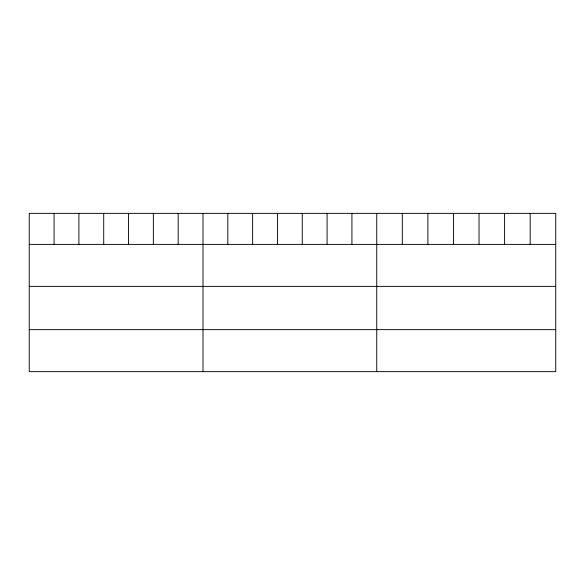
<?xml version="1.0" encoding="UTF-8"?>
<svg xmlns="http://www.w3.org/2000/svg" width="585" height="585" viewBox="0 0 585 585"><rect width="100%" height="100%" fill="white"/><g stroke="black" fill="none" stroke-linecap="round" stroke-linejoin="round"><path stroke-width="0.88" d="M555.75 244.384L555.75 371.643L29.25 371.643L29.25 213.357L555.75 213.357L555.75 244.384L29.25 244.384M29.25 286.379L555.75 286.379M29.25 329.647L555.75 329.647M530.178 213.357L530.178 244.384M504.606 213.357L504.606 244.384M479.035 213.357L479.035 244.384M453.455 213.357L453.455 244.384M427.884 213.357L427.884 244.384M402.312 213.357L402.312 244.384M376.74 213.357L376.74 371.643M351.921 213.357L351.921 244.384M327.095 213.357L327.095 244.384M302.277 213.357L302.277 244.384M277.458 213.357L277.458 244.384M252.64 213.357L252.64 244.384M227.814 213.357L227.814 244.384M202.995 213.357L202.995 371.643M178.176 213.357L178.176 244.384M153.35 213.357L153.35 244.384M128.532 213.357L128.532 244.384M103.713 213.357L103.713 244.384M78.895 213.357L78.895 244.384M54.069 213.357L54.069 244.384"/></g></svg>
